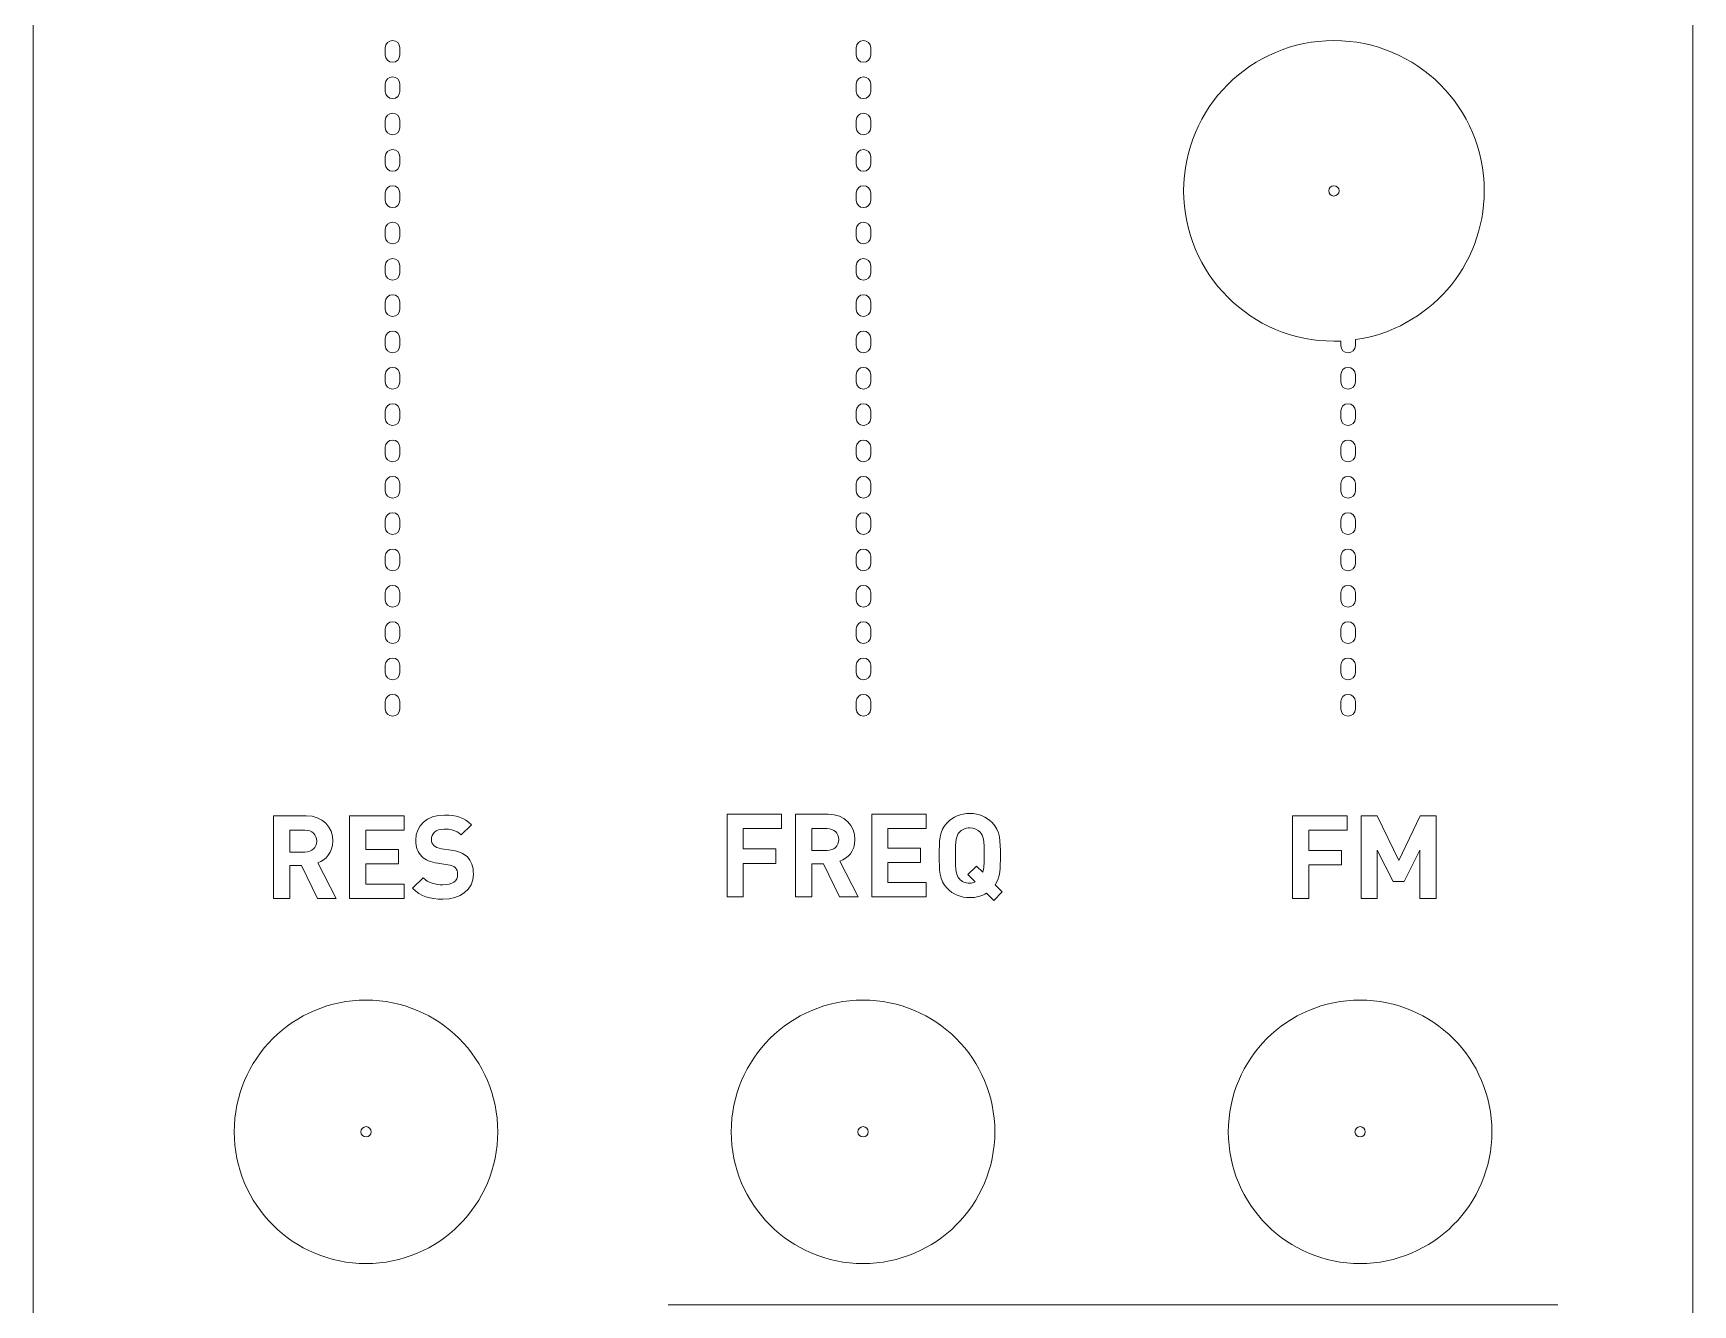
# Model space of a CAD drawing. Header units: millimetres. Extents: x 85 to 125, y -208 to -80.
# Drawn here: x 84.81 to 125.11, y -170.99 to -140.11 of the extents above; entities that cross this region are included whole.
import ezdxf

# ---------------------------------------------------------------- set-up
doc = ezdxf.new("R2010")
doc.units = ezdxf.units.MM

msp = doc.modelspace()

# ---------------------------------------------------------------- linework, layer by layer
at = {"color": 7, "linetype": 'Continuous', "lineweight": 15}
for p, q in [((84.806, -79.826), (84.806, -208.329)), ((125.107, -208.329), (125.107, -79.826)), ((93.356, -140.462), (93.356, -140.638)), ((93.709, -140.638), (93.709, -140.462)), ((104.792, -140.462), (104.792, -140.638)), ((105.145, -140.638), (105.145, -140.462)), ((93.356, -141.344), (93.356, -141.521)), ((93.709, -141.521), (93.709, -141.344)), ((104.792, -141.344), (104.792, -141.521)), ((105.145, -141.521), (105.145, -141.344)), ((93.356, -142.226), (93.356, -142.403)), ((93.709, -142.403), (93.709, -142.226)), ((104.792, -142.226), (104.792, -142.403)), ((105.145, -142.403), (105.145, -142.226)), ((93.356, -143.109), (93.356, -143.285)), ((93.709, -143.285), (93.709, -143.109)), ((104.792, -143.109), (104.792, -143.285)), ((105.145, -143.285), (105.145, -143.109)), ((93.356, -143.991), (93.356, -144.167)), ((93.709, -144.167), (93.709, -143.991)), ((104.792, -143.991), (104.792, -144.167)), ((105.145, -144.167), (105.145, -143.991)), ((93.356, -144.873), (93.356, -145.049)), ((93.709, -145.049), (93.709, -144.873)), ((104.792, -144.873), (104.792, -145.049)), ((105.145, -145.049), (105.145, -144.873)), ((93.356, -145.755), (93.356, -145.932)), ((93.709, -145.932), (93.709, -145.755)), ((104.792, -145.755), (104.792, -145.932)), ((105.145, -145.932), (105.145, -145.755)), ((93.356, -146.637), (93.356, -146.814)), ((93.709, -146.814), (93.709, -146.637)), ((104.792, -146.637), (104.792, -146.814)), ((105.145, -146.814), (105.145, -146.637)), ((93.356, -147.52), (93.356, -147.696)), ((93.709, -147.696), (93.709, -147.52)), ((104.792, -147.52), (104.792, -147.696)), ((105.145, -147.696), (105.145, -147.52)), ((116.561, -147.584), (116.561, -147.696)), ((116.913, -147.696), (116.913, -147.551)), ((93.356, -148.402), (93.356, -148.578)), ((93.709, -148.578), (93.709, -148.402)), ((104.792, -148.402), (104.792, -148.578)), ((105.145, -148.578), (105.145, -148.402)), ((116.561, -148.402), (116.561, -148.578)), ((116.913, -148.578), (116.913, -148.402)), ((93.356, -149.284), (93.356, -149.461)), ((93.709, -149.461), (93.709, -149.284)), ((104.792, -149.284), (104.792, -149.461)), ((105.145, -149.461), (105.145, -149.284)), ((116.561, -149.284), (116.561, -149.461)), ((116.913, -149.461), (116.913, -149.284)), ((93.356, -150.166), (93.356, -150.343)), ((93.709, -150.343), (93.709, -150.166)), ((104.792, -150.166), (104.792, -150.343)), ((105.145, -150.343), (105.145, -150.166)), ((116.561, -150.166), (116.561, -150.343)), ((116.913, -150.343), (116.913, -150.166)), ((93.356, -151.048), (93.356, -151.225)), ((93.709, -151.225), (93.709, -151.048)), ((104.792, -151.048), (104.792, -151.225)), ((105.145, -151.225), (105.145, -151.048)), ((116.561, -151.048), (116.561, -151.225)), ((116.913, -151.225), (116.913, -151.048)), ((93.356, -151.931), (93.356, -152.107)), ((93.709, -152.107), (93.709, -151.931)), ((104.792, -151.931), (104.792, -152.107)), ((105.145, -152.107), (105.145, -151.931)), ((116.561, -151.931), (116.561, -152.107)), ((116.913, -152.107), (116.913, -151.931)), ((93.356, -152.813), (93.356, -152.989)), ((93.709, -152.989), (93.709, -152.813)), ((104.792, -152.813), (104.792, -152.989)), ((105.145, -152.989), (105.145, -152.813)), ((116.561, -152.813), (116.561, -152.989)), ((116.913, -152.989), (116.913, -152.813)), ((93.356, -153.695), (93.356, -153.871)), ((93.709, -153.871), (93.709, -153.695)), ((104.792, -153.695), (104.792, -153.871)), ((105.145, -153.871), (105.145, -153.695)), ((116.561, -153.695), (116.561, -153.871)), ((116.913, -153.871), (116.913, -153.695)), ((93.356, -154.577), (93.356, -154.754)), ((93.709, -154.754), (93.709, -154.577)), ((104.792, -154.577), (104.792, -154.754)), ((105.145, -154.754), (105.145, -154.577)), ((116.561, -154.577), (116.561, -154.754)), ((116.913, -154.754), (116.913, -154.577)), ((93.356, -155.46), (93.356, -155.636)), ((93.709, -155.636), (93.709, -155.46)), ((104.792, -155.46), (104.792, -155.636)), ((105.145, -155.636), (105.145, -155.46)), ((116.561, -155.46), (116.561, -155.636)), ((116.913, -155.636), (116.913, -155.46)), ((93.356, -156.342), (93.356, -156.518)), ((93.709, -156.518), (93.709, -156.342)), ((104.792, -156.342), (104.792, -156.518)), ((105.145, -156.518), (105.145, -156.342)), ((116.561, -156.342), (116.561, -156.518)), ((116.913, -156.518), (116.913, -156.342)), ((91.431, -159.113), (90.644, -159.113)), ((90.644, -159.113), (90.644, -161.122)), ((93.814, -159.113), (92.49, -159.113)), ((92.49, -159.113), (92.49, -161.122)), ((93.814, -159.463), (93.814, -159.113)), ((102.979, -159.075), (101.655, -159.075)), ((101.655, -159.075), (101.655, -161.084)), ((102.979, -159.425), (102.979, -159.075)), ((104.108, -159.075), (103.321, -159.075)), ((103.321, -159.075), (103.321, -161.084)), ((106.491, -159.075), (105.168, -159.075)), ((105.168, -159.075), (105.168, -161.084)), ((106.491, -159.425), (106.491, -159.075)), ((116.712, -159.113), (115.389, -159.113)), ((115.389, -159.113), (115.389, -161.122)), ((116.712, -159.463), (116.712, -159.113)), ((117.441, -159.113), (117.054, -159.113)), ((117.054, -159.113), (117.054, -161.122)), ((117.966, -160.2), (117.441, -159.113)), ((118.488, -159.113), (117.966, -160.2)), ((118.874, -159.113), (118.488, -159.113)), ((118.874, -161.122), (118.874, -159.113)), ((91.036, -159.463), (91.036, -159.994)), ((91.406, -159.463), (91.036, -159.463)), ((92.883, -159.934), (92.883, -159.463)), ((92.883, -159.463), (93.814, -159.463)), ((95.197, -159.576), (95.446, -159.33)), ((102.048, -159.919), (102.048, -159.425)), ((102.048, -159.425), (102.979, -159.425)), ((103.713, -159.425), (103.713, -159.956)), ((104.083, -159.425), (103.713, -159.425)), ((105.56, -159.897), (105.56, -159.425)), ((105.56, -159.425), (106.491, -159.425)), ((115.781, -159.957), (115.781, -159.463)), ((115.781, -159.463), (116.712, -159.463)), ((91.036, -159.994), (91.406, -159.994)), ((93.675, -159.934), (92.883, -159.934)), ((93.675, -160.284), (93.675, -159.934)), ((94.957, -159.949), (94.72, -159.915)), ((102.841, -159.919), (102.048, -159.919)), ((102.841, -160.269), (102.841, -159.919)), ((103.713, -159.956), (104.083, -159.956)), ((106.353, -159.897), (105.56, -159.897)), ((106.353, -160.246), (106.353, -159.897)), ((116.574, -159.957), (115.781, -159.957)), ((116.574, -160.307), (116.574, -159.957)), ((117.446, -161.122), (117.446, -159.951)), ((117.446, -159.951), (117.833, -160.713)), ((118.099, -160.713), (118.482, -159.951)), ((118.482, -159.951), (118.482, -161.122)), ((91.036, -161.122), (91.036, -160.321)), ((91.036, -160.321), (91.318, -160.321)), ((91.318, -160.321), (91.711, -161.122)), ((92.165, -161.122), (91.716, -160.256)), ((92.883, -160.772), (92.883, -160.284)), ((92.883, -160.284), (93.675, -160.284)), ((94.63, -160.267), (94.873, -160.301)), ((102.048, -161.084), (102.048, -160.269)), ((102.048, -160.269), (102.841, -160.269)), ((103.713, -161.084), (103.713, -160.283)), ((103.713, -160.283), (103.995, -160.283)), ((103.995, -160.283), (104.388, -161.084)), ((104.842, -161.084), (104.393, -160.218)), ((105.56, -160.734), (105.56, -160.246)), ((105.56, -160.246), (106.353, -160.246)), ((107.505, -160.542), (107.713, -160.336)), ((107.713, -160.336), (107.863, -160.486)), ((115.781, -161.122), (115.781, -160.307)), ((115.781, -160.307), (116.574, -160.307)), ((93.814, -160.772), (92.883, -160.772)), ((93.814, -161.122), (93.814, -160.772)), ((94.272, -160.62), (94.018, -160.874)), ((106.491, -160.734), (105.56, -160.734)), ((106.491, -161.084), (106.491, -160.734)), ((107.679, -160.714), (107.505, -160.542)), ((108.339, -160.963), (108.168, -160.791)), ((117.833, -160.713), (118.099, -160.713)), ((90.644, -161.122), (91.036, -161.122)), ((91.711, -161.122), (92.165, -161.122)), ((92.49, -161.122), (93.814, -161.122)), ((101.655, -161.084), (102.048, -161.084)), ((103.321, -161.084), (103.713, -161.084)), ((104.388, -161.084), (104.842, -161.084)), ((105.168, -161.084), (106.491, -161.084)), ((107.956, -160.991), (108.133, -161.169)), ((108.133, -161.169), (108.339, -160.963)), ((115.389, -161.122), (115.781, -161.122)), ((117.054, -161.122), (117.446, -161.122)), ((118.482, -161.122), (118.874, -161.122)), ((121.828, -170.989), (100.224, -170.989))]:
    msp.add_line(p, q, dxfattribs=at)
for points in [[(93.533, -140.286), (93.435, -140.286), (93.356, -140.364), (93.356, -140.462)], [(93.356, -140.638), (93.356, -140.736), (93.435, -140.815), (93.533, -140.815)], [(93.709, -140.462), (93.709, -140.364), (93.63, -140.286), (93.533, -140.286)], [(93.533, -140.815), (93.63, -140.815), (93.709, -140.736), (93.709, -140.638)], [(104.968, -140.286), (104.871, -140.286), (104.792, -140.364), (104.792, -140.462)], [(104.792, -140.638), (104.792, -140.736), (104.871, -140.815), (104.968, -140.815)], [(105.145, -140.462), (105.145, -140.364), (105.066, -140.286), (104.968, -140.286)], [(104.968, -140.815), (105.066, -140.815), (105.145, -140.736), (105.145, -140.638)], [(93.533, -141.168), (93.435, -141.168), (93.356, -141.247), (93.356, -141.344)], [(93.709, -141.344), (93.709, -141.247), (93.63, -141.168), (93.533, -141.168)], [(104.968, -141.168), (104.871, -141.168), (104.792, -141.247), (104.792, -141.344)], [(105.145, -141.344), (105.145, -141.247), (105.066, -141.168), (104.968, -141.168)], [(93.356, -141.521), (93.356, -141.618), (93.435, -141.697), (93.533, -141.697)], [(93.533, -141.697), (93.63, -141.697), (93.709, -141.618), (93.709, -141.521)], [(104.792, -141.521), (104.792, -141.618), (104.871, -141.697), (104.968, -141.697)], [(104.968, -141.697), (105.066, -141.697), (105.145, -141.618), (105.145, -141.521)], [(93.533, -142.05), (93.435, -142.05), (93.356, -142.129), (93.356, -142.226)], [(93.709, -142.226), (93.709, -142.129), (93.63, -142.05), (93.533, -142.05)], [(104.968, -142.05), (104.871, -142.05), (104.792, -142.129), (104.792, -142.226)], [(105.145, -142.226), (105.145, -142.129), (105.066, -142.05), (104.968, -142.05)], [(93.356, -142.403), (93.356, -142.5), (93.435, -142.579), (93.533, -142.579)], [(93.533, -142.579), (93.63, -142.579), (93.709, -142.5), (93.709, -142.403)], [(104.792, -142.403), (104.792, -142.5), (104.871, -142.579), (104.968, -142.579)], [(104.968, -142.579), (105.066, -142.579), (105.145, -142.5), (105.145, -142.403)], [(93.533, -142.932), (93.435, -142.932), (93.356, -143.011), (93.356, -143.109)], [(93.709, -143.109), (93.709, -143.011), (93.63, -142.932), (93.533, -142.932)], [(104.968, -142.932), (104.871, -142.932), (104.792, -143.011), (104.792, -143.109)], [(105.145, -143.109), (105.145, -143.011), (105.066, -142.932), (104.968, -142.932)], [(93.356, -143.285), (93.356, -143.382), (93.435, -143.462), (93.533, -143.462)], [(93.533, -143.462), (93.63, -143.462), (93.709, -143.382), (93.709, -143.285)], [(104.792, -143.285), (104.792, -143.382), (104.871, -143.462), (104.968, -143.462)], [(104.968, -143.462), (105.066, -143.462), (105.145, -143.382), (105.145, -143.285)], [(93.533, -143.814), (93.435, -143.814), (93.356, -143.893), (93.356, -143.991)], [(93.709, -143.991), (93.709, -143.893), (93.63, -143.814), (93.533, -143.814)], [(104.968, -143.814), (104.871, -143.814), (104.792, -143.893), (104.792, -143.991)], [(105.145, -143.991), (105.145, -143.893), (105.066, -143.814), (104.968, -143.814)], [(93.356, -144.167), (93.356, -144.265), (93.435, -144.344), (93.533, -144.344)], [(93.533, -144.344), (93.63, -144.344), (93.709, -144.265), (93.709, -144.167)], [(104.792, -144.167), (104.792, -144.265), (104.871, -144.344), (104.968, -144.344)], [(104.968, -144.344), (105.066, -144.344), (105.145, -144.265), (105.145, -144.167)], [(116.913, -147.551), (118.683, -147.298), (120.043, -145.777), (120.043, -143.938)], [(93.533, -144.697), (93.435, -144.697), (93.356, -144.775), (93.356, -144.873)], [(93.356, -145.049), (93.356, -145.147), (93.435, -145.226), (93.533, -145.226)], [(93.709, -144.873), (93.709, -144.775), (93.63, -144.697), (93.533, -144.697)], [(93.533, -145.226), (93.63, -145.226), (93.709, -145.147), (93.709, -145.049)], [(104.968, -144.697), (104.871, -144.697), (104.792, -144.775), (104.792, -144.873)], [(104.792, -145.049), (104.792, -145.147), (104.871, -145.226), (104.968, -145.226)], [(105.145, -144.873), (105.145, -144.775), (105.066, -144.697), (104.968, -144.697)], [(104.968, -145.226), (105.066, -145.226), (105.145, -145.147), (105.145, -145.049)], [(93.533, -145.579), (93.435, -145.579), (93.356, -145.658), (93.356, -145.755)], [(93.709, -145.755), (93.709, -145.658), (93.63, -145.579), (93.533, -145.579)], [(104.968, -145.579), (104.871, -145.579), (104.792, -145.658), (104.792, -145.755)], [(105.145, -145.755), (105.145, -145.658), (105.066, -145.579), (104.968, -145.579)], [(93.356, -145.932), (93.356, -146.029), (93.435, -146.108), (93.533, -146.108)], [(93.533, -146.108), (93.63, -146.108), (93.709, -146.029), (93.709, -145.932)], [(104.792, -145.932), (104.792, -146.029), (104.871, -146.108), (104.968, -146.108)], [(104.968, -146.108), (105.066, -146.108), (105.145, -146.029), (105.145, -145.932)], [(93.533, -146.461), (93.435, -146.461), (93.356, -146.54), (93.356, -146.637)], [(93.709, -146.637), (93.709, -146.54), (93.63, -146.461), (93.533, -146.461)], [(104.968, -146.461), (104.871, -146.461), (104.792, -146.54), (104.792, -146.637)], [(105.145, -146.637), (105.145, -146.54), (105.066, -146.461), (104.968, -146.461)], [(93.356, -146.814), (93.356, -146.911), (93.435, -146.99), (93.533, -146.99)], [(93.533, -146.99), (93.63, -146.99), (93.709, -146.911), (93.709, -146.814)], [(104.792, -146.814), (104.792, -146.911), (104.871, -146.99), (104.968, -146.99)], [(104.968, -146.99), (105.066, -146.99), (105.145, -146.911), (105.145, -146.814)], [(93.533, -147.343), (93.435, -147.343), (93.356, -147.422), (93.356, -147.52)], [(93.709, -147.52), (93.709, -147.422), (93.63, -147.343), (93.533, -147.343)], [(104.968, -147.343), (104.871, -147.343), (104.792, -147.422), (104.792, -147.52)], [(105.145, -147.52), (105.145, -147.422), (105.066, -147.343), (104.968, -147.343)], [(93.356, -147.696), (93.356, -147.794), (93.435, -147.872), (93.533, -147.872)], [(93.533, -147.872), (93.63, -147.872), (93.709, -147.794), (93.709, -147.696)], [(104.792, -147.696), (104.792, -147.794), (104.871, -147.872), (104.968, -147.872)], [(104.968, -147.872), (105.066, -147.872), (105.145, -147.794), (105.145, -147.696)], [(116.561, -147.696), (116.561, -147.794), (116.639, -147.872), (116.737, -147.872)], [(116.737, -147.872), (116.834, -147.872), (116.913, -147.794), (116.913, -147.696)], [(93.533, -148.225), (93.435, -148.225), (93.356, -148.304), (93.356, -148.402)], [(93.709, -148.402), (93.709, -148.304), (93.63, -148.225), (93.533, -148.225)], [(104.968, -148.225), (104.871, -148.225), (104.792, -148.304), (104.792, -148.402)], [(105.145, -148.402), (105.145, -148.304), (105.066, -148.225), (104.968, -148.225)], [(116.737, -148.225), (116.639, -148.225), (116.561, -148.304), (116.561, -148.402)], [(116.913, -148.402), (116.913, -148.304), (116.834, -148.225), (116.737, -148.225)], [(93.356, -148.578), (93.356, -148.676), (93.435, -148.755), (93.533, -148.755)], [(93.533, -148.755), (93.63, -148.755), (93.709, -148.676), (93.709, -148.578)], [(104.792, -148.578), (104.792, -148.676), (104.871, -148.755), (104.968, -148.755)], [(104.968, -148.755), (105.066, -148.755), (105.145, -148.676), (105.145, -148.578)], [(116.561, -148.578), (116.561, -148.676), (116.639, -148.755), (116.737, -148.755)], [(116.737, -148.755), (116.834, -148.755), (116.913, -148.676), (116.913, -148.578)], [(93.533, -149.108), (93.435, -149.108), (93.356, -149.186), (93.356, -149.284)], [(93.709, -149.284), (93.709, -149.186), (93.63, -149.108), (93.533, -149.108)], [(104.968, -149.108), (104.871, -149.108), (104.792, -149.186), (104.792, -149.284)], [(105.145, -149.284), (105.145, -149.186), (105.066, -149.108), (104.968, -149.108)], [(116.737, -149.108), (116.639, -149.108), (116.561, -149.186), (116.561, -149.284)], [(116.913, -149.284), (116.913, -149.186), (116.834, -149.108), (116.737, -149.108)], [(93.356, -149.461), (93.356, -149.558), (93.435, -149.637), (93.533, -149.637)], [(93.533, -149.637), (93.63, -149.637), (93.709, -149.558), (93.709, -149.461)], [(104.792, -149.461), (104.792, -149.558), (104.871, -149.637), (104.968, -149.637)], [(104.968, -149.637), (105.066, -149.637), (105.145, -149.558), (105.145, -149.461)], [(116.561, -149.461), (116.561, -149.558), (116.639, -149.637), (116.737, -149.637)], [(116.737, -149.637), (116.834, -149.637), (116.913, -149.558), (116.913, -149.461)], [(93.533, -149.99), (93.435, -149.99), (93.356, -150.069), (93.356, -150.166)], [(93.709, -150.166), (93.709, -150.069), (93.63, -149.99), (93.533, -149.99)], [(104.968, -149.99), (104.871, -149.99), (104.792, -150.069), (104.792, -150.166)], [(105.145, -150.166), (105.145, -150.069), (105.066, -149.99), (104.968, -149.99)], [(116.737, -149.99), (116.639, -149.99), (116.561, -150.069), (116.561, -150.166)], [(116.913, -150.166), (116.913, -150.069), (116.834, -149.99), (116.737, -149.99)], [(93.356, -150.343), (93.356, -150.44), (93.435, -150.519), (93.533, -150.519)], [(93.533, -150.519), (93.63, -150.519), (93.709, -150.44), (93.709, -150.343)], [(104.792, -150.343), (104.792, -150.44), (104.871, -150.519), (104.968, -150.519)], [(104.968, -150.519), (105.066, -150.519), (105.145, -150.44), (105.145, -150.343)], [(116.561, -150.343), (116.561, -150.44), (116.639, -150.519), (116.737, -150.519)], [(116.737, -150.519), (116.834, -150.519), (116.913, -150.44), (116.913, -150.343)], [(93.533, -150.872), (93.435, -150.872), (93.356, -150.951), (93.356, -151.048)], [(93.709, -151.048), (93.709, -150.951), (93.63, -150.872), (93.533, -150.872)], [(104.968, -150.872), (104.871, -150.872), (104.792, -150.951), (104.792, -151.048)], [(105.145, -151.048), (105.145, -150.951), (105.066, -150.872), (104.968, -150.872)], [(116.737, -150.872), (116.639, -150.872), (116.561, -150.951), (116.561, -151.048)], [(116.913, -151.048), (116.913, -150.951), (116.834, -150.872), (116.737, -150.872)], [(93.356, -151.225), (93.356, -151.322), (93.435, -151.401), (93.533, -151.401)], [(93.533, -151.401), (93.63, -151.401), (93.709, -151.322), (93.709, -151.225)], [(104.792, -151.225), (104.792, -151.322), (104.871, -151.401), (104.968, -151.401)], [(104.968, -151.401), (105.066, -151.401), (105.145, -151.322), (105.145, -151.225)], [(116.561, -151.225), (116.561, -151.322), (116.639, -151.401), (116.737, -151.401)], [(116.737, -151.401), (116.834, -151.401), (116.913, -151.322), (116.913, -151.225)], [(93.533, -151.754), (93.435, -151.754), (93.356, -151.833), (93.356, -151.931)], [(93.709, -151.931), (93.709, -151.833), (93.63, -151.754), (93.533, -151.754)], [(104.968, -151.754), (104.871, -151.754), (104.792, -151.833), (104.792, -151.931)], [(105.145, -151.931), (105.145, -151.833), (105.066, -151.754), (104.968, -151.754)], [(116.737, -151.754), (116.639, -151.754), (116.561, -151.833), (116.561, -151.931)], [(116.913, -151.931), (116.913, -151.833), (116.834, -151.754), (116.737, -151.754)], [(93.356, -152.107), (93.356, -152.205), (93.435, -152.284), (93.533, -152.284)], [(93.533, -152.284), (93.63, -152.284), (93.709, -152.205), (93.709, -152.107)], [(104.792, -152.107), (104.792, -152.205), (104.871, -152.284), (104.968, -152.284)], [(104.968, -152.284), (105.066, -152.284), (105.145, -152.205), (105.145, -152.107)], [(116.561, -152.107), (116.561, -152.205), (116.639, -152.284), (116.737, -152.284)], [(116.737, -152.284), (116.834, -152.284), (116.913, -152.205), (116.913, -152.107)], [(93.533, -152.636), (93.435, -152.636), (93.356, -152.715), (93.356, -152.813)], [(93.709, -152.813), (93.709, -152.715), (93.63, -152.636), (93.533, -152.636)], [(104.968, -152.636), (104.871, -152.636), (104.792, -152.715), (104.792, -152.813)], [(105.145, -152.813), (105.145, -152.715), (105.066, -152.636), (104.968, -152.636)], [(116.737, -152.636), (116.639, -152.636), (116.561, -152.715), (116.561, -152.813)], [(116.913, -152.813), (116.913, -152.715), (116.834, -152.636), (116.737, -152.636)], [(93.356, -152.989), (93.356, -153.087), (93.435, -153.166), (93.533, -153.166)], [(93.533, -153.166), (93.63, -153.166), (93.709, -153.087), (93.709, -152.989)], [(104.792, -152.989), (104.792, -153.087), (104.871, -153.166), (104.968, -153.166)], [(104.968, -153.166), (105.066, -153.166), (105.145, -153.087), (105.145, -152.989)], [(116.561, -152.989), (116.561, -153.087), (116.639, -153.166), (116.737, -153.166)], [(116.737, -153.166), (116.834, -153.166), (116.913, -153.087), (116.913, -152.989)], [(93.533, -153.519), (93.435, -153.519), (93.356, -153.598), (93.356, -153.695)], [(93.709, -153.695), (93.709, -153.598), (93.63, -153.519), (93.533, -153.519)], [(104.968, -153.519), (104.871, -153.519), (104.792, -153.598), (104.792, -153.695)], [(105.145, -153.695), (105.145, -153.598), (105.066, -153.519), (104.968, -153.519)], [(116.737, -153.519), (116.639, -153.519), (116.561, -153.598), (116.561, -153.695)], [(116.913, -153.695), (116.913, -153.598), (116.834, -153.519), (116.737, -153.519)], [(93.356, -153.871), (93.356, -153.969), (93.435, -154.048), (93.533, -154.048)], [(93.533, -154.048), (93.63, -154.048), (93.709, -153.969), (93.709, -153.871)], [(104.792, -153.871), (104.792, -153.969), (104.871, -154.048), (104.968, -154.048)], [(104.968, -154.048), (105.066, -154.048), (105.145, -153.969), (105.145, -153.871)], [(116.561, -153.871), (116.561, -153.969), (116.639, -154.048), (116.737, -154.048)], [(116.737, -154.048), (116.834, -154.048), (116.913, -153.969), (116.913, -153.871)], [(93.533, -154.401), (93.435, -154.401), (93.356, -154.48), (93.356, -154.577)], [(93.356, -154.754), (93.356, -154.851), (93.435, -154.93), (93.533, -154.93)], [(93.709, -154.577), (93.709, -154.48), (93.63, -154.401), (93.533, -154.401)], [(93.533, -154.93), (93.63, -154.93), (93.709, -154.851), (93.709, -154.754)], [(104.968, -154.401), (104.871, -154.401), (104.792, -154.48), (104.792, -154.577)], [(104.792, -154.754), (104.792, -154.851), (104.871, -154.93), (104.968, -154.93)], [(105.145, -154.577), (105.145, -154.48), (105.066, -154.401), (104.968, -154.401)], [(104.968, -154.93), (105.066, -154.93), (105.145, -154.851), (105.145, -154.754)], [(116.737, -154.401), (116.639, -154.401), (116.561, -154.48), (116.561, -154.577)], [(116.561, -154.754), (116.561, -154.851), (116.639, -154.93), (116.737, -154.93)], [(116.913, -154.577), (116.913, -154.48), (116.834, -154.401), (116.737, -154.401)], [(116.737, -154.93), (116.834, -154.93), (116.913, -154.851), (116.913, -154.754)], [(93.533, -155.283), (93.435, -155.283), (93.356, -155.362), (93.356, -155.46)], [(93.709, -155.46), (93.709, -155.362), (93.63, -155.283), (93.533, -155.283)], [(104.968, -155.283), (104.871, -155.283), (104.792, -155.362), (104.792, -155.46)], [(105.145, -155.46), (105.145, -155.362), (105.066, -155.283), (104.968, -155.283)], [(116.737, -155.283), (116.639, -155.283), (116.561, -155.362), (116.561, -155.46)], [(116.913, -155.46), (116.913, -155.362), (116.834, -155.283), (116.737, -155.283)], [(93.356, -155.636), (93.356, -155.733), (93.435, -155.812), (93.533, -155.812)], [(93.533, -155.812), (93.63, -155.812), (93.709, -155.733), (93.709, -155.636)], [(104.792, -155.636), (104.792, -155.733), (104.871, -155.812), (104.968, -155.812)], [(104.968, -155.812), (105.066, -155.812), (105.145, -155.733), (105.145, -155.636)], [(116.561, -155.636), (116.561, -155.733), (116.639, -155.812), (116.737, -155.812)], [(116.737, -155.812), (116.834, -155.812), (116.913, -155.733), (116.913, -155.636)], [(93.533, -156.165), (93.435, -156.165), (93.356, -156.244), (93.356, -156.342)], [(93.709, -156.342), (93.709, -156.244), (93.63, -156.165), (93.533, -156.165)], [(104.968, -156.165), (104.871, -156.165), (104.792, -156.244), (104.792, -156.342)], [(105.145, -156.342), (105.145, -156.244), (105.066, -156.165), (104.968, -156.165)], [(116.737, -156.165), (116.639, -156.165), (116.561, -156.244), (116.561, -156.342)], [(116.913, -156.342), (116.913, -156.244), (116.834, -156.165), (116.737, -156.165)], [(93.356, -156.518), (93.356, -156.616), (93.435, -156.695), (93.533, -156.695)], [(93.533, -156.695), (93.63, -156.695), (93.709, -156.616), (93.709, -156.518)], [(104.792, -156.518), (104.792, -156.616), (104.871, -156.695), (104.968, -156.695)], [(104.968, -156.695), (105.066, -156.695), (105.145, -156.616), (105.145, -156.518)], [(116.561, -156.518), (116.561, -156.616), (116.639, -156.695), (116.737, -156.695)], [(116.737, -156.695), (116.834, -156.695), (116.913, -156.616), (116.913, -156.518)], [(92.083, -159.728), (92.083, -159.393), (91.84, -159.113), (91.431, -159.113)], [(94.796, -159.096), (94.362, -159.096), (94.097, -159.347), (94.097, -159.706)], [(95.446, -159.33), (95.273, -159.164), (95.073, -159.096), (94.796, -159.096)], [(104.76, -159.69), (104.76, -159.355), (104.517, -159.075), (104.108, -159.075)], [(107.55, -159.058), (107.321, -159.058), (107.146, -159.138), (107.005, -159.278)], [(108.091, -159.278), (107.95, -159.138), (107.778, -159.058), (107.55, -159.058)], [(91.691, -159.728), (91.691, -159.573), (91.578, -159.463), (91.406, -159.463)], [(94.475, -159.692), (94.475, -159.553), (94.576, -159.438), (94.785, -159.438)], [(94.785, -159.438), (94.918, -159.438), (95.07, -159.455), (95.197, -159.576)], [(104.368, -159.69), (104.368, -159.535), (104.255, -159.425), (104.083, -159.425)], [(107.005, -159.278), (106.802, -159.482), (106.808, -159.733), (106.808, -160.08)], [(107.296, -159.515), (107.22, -159.6), (107.2, -159.693), (107.2, -160.08)], [(107.55, -159.408), (107.442, -159.408), (107.352, -159.45), (107.296, -159.515)], [(107.8, -159.515), (107.745, -159.45), (107.657, -159.408), (107.55, -159.408)], [(107.9, -160.08), (107.9, -159.693), (107.877, -159.6), (107.8, -159.515)], [(108.292, -160.08), (108.292, -159.733), (108.295, -159.482), (108.091, -159.278)], [(91.406, -159.994), (91.578, -159.994), (91.691, -159.884), (91.691, -159.728)], [(91.716, -160.256), (91.911, -160.186), (92.083, -160.011), (92.083, -159.728)], [(94.097, -159.706), (94.097, -159.875), (94.145, -160.005), (94.241, -160.101)], [(94.534, -159.836), (94.492, -159.796), (94.475, -159.742), (94.475, -159.692)], [(94.72, -159.915), (94.638, -159.903), (94.574, -159.872), (94.534, -159.836)], [(95.341, -160.104), (95.256, -160.025), (95.141, -159.974), (94.957, -159.949)], [(104.083, -159.956), (104.255, -159.956), (104.368, -159.846), (104.368, -159.69)], [(104.393, -160.218), (104.588, -160.148), (104.76, -159.973), (104.76, -159.69)], [(94.241, -160.101), (94.331, -160.188), (94.458, -160.242), (94.63, -160.267)], [(94.873, -160.301), (94.966, -160.315), (95.011, -160.335), (95.05, -160.372)], [(95.05, -160.372), (95.093, -160.411), (95.113, -160.47), (95.113, -160.541)], [(95.496, -160.53), (95.496, -160.352), (95.448, -160.205), (95.341, -160.104)], [(106.808, -160.08), (106.808, -160.427), (106.802, -160.678), (107.005, -160.881)], [(107.2, -160.08), (107.2, -160.466), (107.22, -160.559), (107.296, -160.644)], [(107.863, -160.486), (107.893, -160.398), (107.9, -160.283), (107.9, -160.08)], [(108.168, -160.791), (108.295, -160.604), (108.292, -160.382), (108.292, -160.08)], [(94.757, -160.789), (94.571, -160.789), (94.399, -160.747), (94.272, -160.62)], [(94.751, -161.139), (95.172, -161.139), (95.496, -160.919), (95.496, -160.53)], [(95.113, -160.541), (95.113, -160.702), (94.988, -160.789), (94.757, -160.789)], [(107.296, -160.644), (107.352, -160.709), (107.442, -160.751), (107.55, -160.751)], [(107.55, -160.751), (107.598, -160.751), (107.643, -160.74), (107.679, -160.714)], [(94.018, -160.874), (94.215, -161.074), (94.447, -161.139), (94.751, -161.139)], [(107.005, -160.881), (107.146, -161.022), (107.321, -161.101), (107.55, -161.101)], [(107.55, -161.101), (107.707, -161.101), (107.843, -161.065), (107.956, -160.991)]]:
    msp.add_open_spline(points, degree=3, dxfattribs=at)
for points, knots in [([(120.043, -143.938), (120.043, -141.922), (118.409, -140.288), (116.393, -140.288), (114.378, -140.288), (112.743, -141.922), (112.743, -143.938)], [2, 2, 2, 2, 3, 3, 3, 4, 4, 4, 4]), ([(116.518, -143.938), (116.518, -143.869), (116.462, -143.813), (116.393, -143.813), (116.324, -143.813), (116.268, -143.869), (116.268, -143.938)], [2, 2, 2, 2, 3, 3, 3, 4, 4, 4, 4]), ([(112.743, -143.938), (112.743, -145.953), (114.378, -147.588), (116.393, -147.588), (116.449, -147.588), (116.505, -147.586), (116.561, -147.584)], [0, 0, 0, 0, 1, 1, 1, 1.027834, 1.027834, 1.027834, 1.027834]), ([(116.268, -143.938), (116.268, -144.007), (116.324, -144.063), (116.393, -144.063), (116.462, -144.063), (116.518, -144.007), (116.518, -143.938)], [0, 0, 0, 0, 1, 1, 1, 2, 2, 2, 2]), ([(96.088, -166.788), (96.088, -165.021), (94.655, -163.588), (92.888, -163.588), (91.12, -163.588), (89.688, -165.021), (89.688, -166.788)], [2, 2, 2, 2, 3, 3, 3, 4, 4, 4, 4]), ([(108.158, -166.788), (108.158, -165.021), (106.726, -163.588), (104.958, -163.588), (103.191, -163.588), (101.758, -165.021), (101.758, -166.788)], [2, 2, 2, 2, 3, 3, 3, 4, 4, 4, 4]), ([(120.229, -166.788), (120.229, -165.021), (118.796, -163.588), (117.029, -163.588), (115.261, -163.588), (113.828, -165.021), (113.828, -166.788)], [2, 2, 2, 2, 3, 3, 3, 4, 4, 4, 4]), ([(89.688, -166.788), (89.688, -168.556), (91.12, -169.988), (92.888, -169.988), (94.655, -169.988), (96.088, -168.556), (96.088, -166.788)], [0, 0, 0, 0, 1, 1, 1, 2, 2, 2, 2]), ([(93.013, -166.788), (93.013, -166.719), (92.957, -166.663), (92.888, -166.663), (92.819, -166.663), (92.763, -166.719), (92.763, -166.788)], [2, 2, 2, 2, 3, 3, 3, 4, 4, 4, 4]), ([(92.763, -166.788), (92.763, -166.857), (92.819, -166.913), (92.888, -166.913), (92.957, -166.913), (93.013, -166.857), (93.013, -166.788)], [0, 0, 0, 0, 1, 1, 1, 2, 2, 2, 2]), ([(101.758, -166.788), (101.758, -168.555), (103.191, -169.988), (104.958, -169.988), (106.726, -169.988), (108.158, -168.555), (108.158, -166.788)], [0, 0, 0, 0, 1, 1, 1, 2, 2, 2, 2]), ([(105.083, -166.788), (105.083, -166.719), (105.027, -166.663), (104.958, -166.663), (104.889, -166.663), (104.833, -166.719), (104.833, -166.788)], [2, 2, 2, 2, 3, 3, 3, 4, 4, 4, 4]), ([(104.833, -166.788), (104.833, -166.857), (104.889, -166.913), (104.958, -166.913), (105.027, -166.913), (105.083, -166.857), (105.083, -166.788)], [0, 0, 0, 0, 1, 1, 1, 2, 2, 2, 2]), ([(113.828, -166.788), (113.828, -168.555), (115.261, -169.988), (117.029, -169.988), (118.796, -169.988), (120.229, -168.555), (120.229, -166.788)], [0, 0, 0, 0, 1, 1, 1, 2, 2, 2, 2]), ([(117.154, -166.788), (117.154, -166.719), (117.098, -166.663), (117.029, -166.663), (116.959, -166.663), (116.904, -166.719), (116.904, -166.788)], [2, 2, 2, 2, 3, 3, 3, 4, 4, 4, 4]), ([(116.904, -166.788), (116.904, -166.857), (116.959, -166.913), (117.029, -166.913), (117.098, -166.913), (117.154, -166.857), (117.154, -166.788)], [0, 0, 0, 0, 1, 1, 1, 2, 2, 2, 2])]:
    msp.add_open_spline(points, degree=3, knots=knots, dxfattribs=at)

doc.saveas('drawing.dxf')
